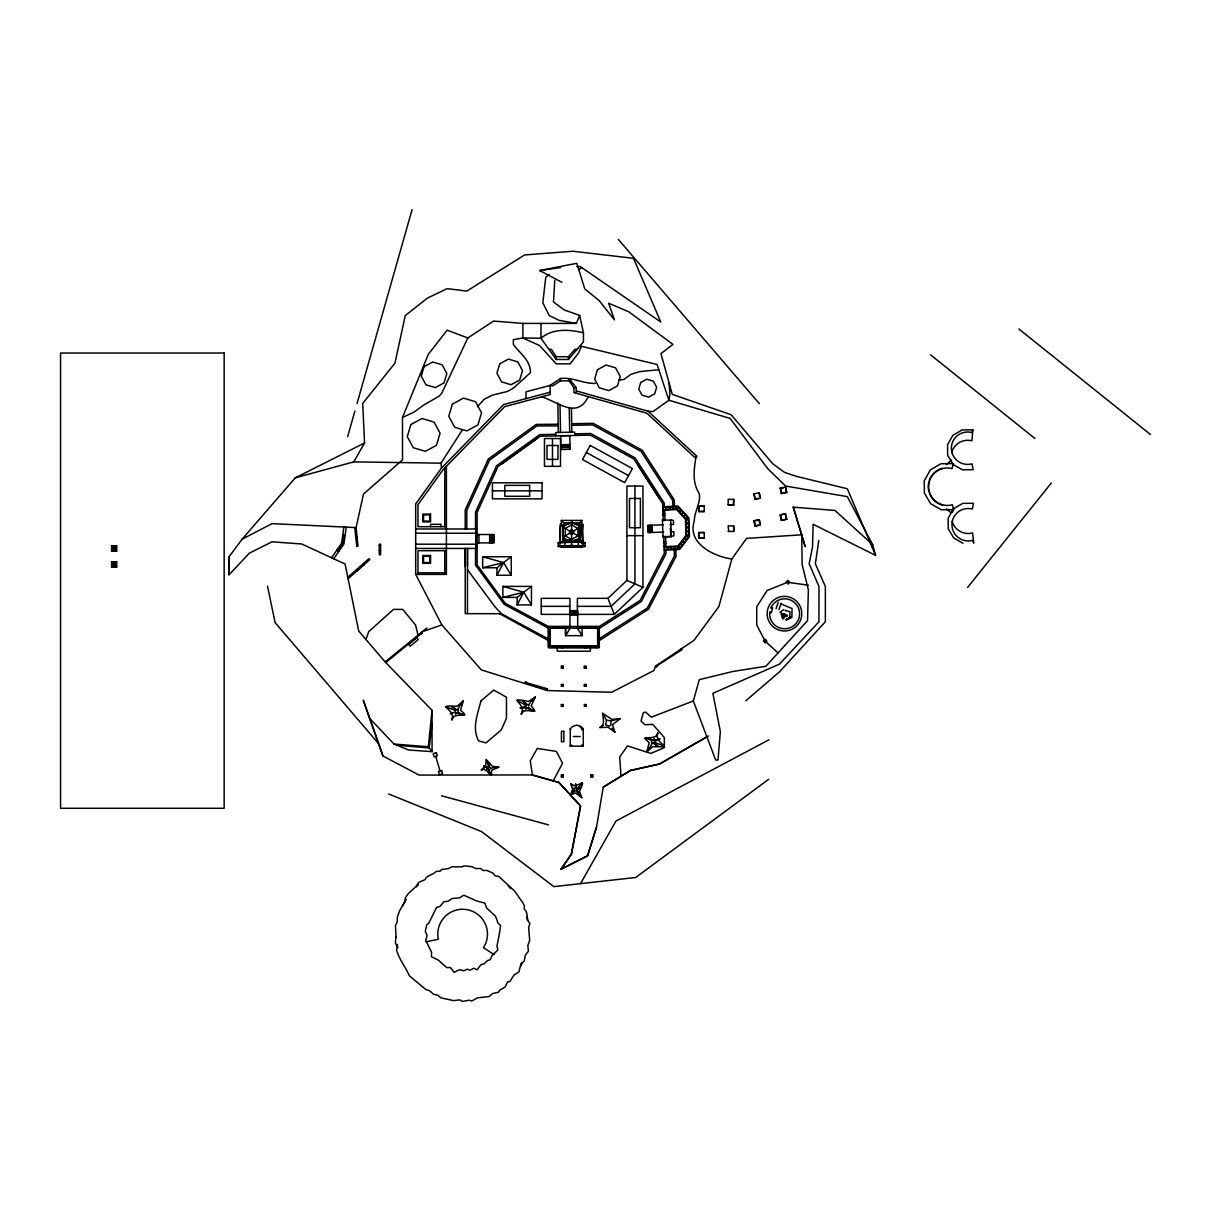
<?xml version="1.0" encoding="UTF-8"?>
<svg xmlns="http://www.w3.org/2000/svg" width="1211" height="1211" viewBox="0 0 1211 1211"><rect width="100%" height="100%" fill="white"/><g stroke="black" fill="none" stroke-linecap="round" stroke-linejoin="round"><path stroke-width="1.5" d="M576.739 266.526L580.266 266.571L660.752 321.975L633.504 258.321L572.879 251.237L524.62 254.961L466.78 291.079L447.131 288.627L427.241 298.209L405.246 315.617L394.968 363.118L362.725 403.414L364.541 442.984L295.302 477.83L242.109 539.183L228.864 557.045L228.864 575.043L249.39 553.124L272.081 541.801L301.736 543.996L345.12 564.038L358.713 631.067L385.128 661.887L432.055 710.342L432.055 751.653L408.652 750.003L393.984 744.054L369.537 718.229M467.476 613.629L467.476 548.447L467.476 566.415M490.364 768.364L494.678 767.32M476.059 549.522L476.09 544.45M575.755 784.107L576.285 788.664L575.755 784.107L575.27 788.391M528.435 707.3L527.557 708.223L532.295 710.766L528.435 707.3L527.935 708.268M535.323 697.142L531.175 705.998C541.695 717.412 524.711 705.256 521.245 714.187C527.33 703.152 504.472 696.719 528.465 701.487L535.383 697.021L531.584 701.093M486.247 759.539L485.611 765.534L481.327 769.924C487.246 766.563 492.226 781.837 491.53 770.332L498.765 767.244L492.317 766.23L486.292 759.6L488.835 767.35M652.139 739.86L651.806 740.905L647.431 738.089L652.532 739.845L651.806 740.905M457.667 713.022L458.015 711.992L462.36 714.838L457.289 713.037L458.015 711.992M489.214 769.651L488.215 769.727L489.668 773.738L489.214 769.651L488.411 769.954M972.872 429.844L971.737 432.509A16.303 16.212 -0.5 0 0 951.346 448.327A16.303 16.212 -0.5 0 0 971.994 463.828L973.19 469.686L962.442 469.777L953.102 464.509L947.668 455.306L947.577 444.619L952.875 435.339L962.124 429.92L972.872 429.844L971.888 440.804A16.606 16.515 -0.5 0 0 951.634 452.642M432.055 751.653L428.316 746.748L432.055 710.342M695.962 456.971C694.054 469.353 691.92 482.296 699.201 493.498C701.124 502.822 694.251 511.436 694.327 520.897C686.804 543.376 713.779 556.47 731.838 559.028L746.551 538.38L801.727 534.808L805.164 546.645L793.235 507.167L834.939 510.436L872.677 544.693L875.568 555.365L813.081 524.287L812.551 546.812L809.16 563.781L818.999 586.533L818.954 621.773L779.415 664.173L712.87 693.313L720.363 731.611L718.002 760.039L715.686 760.039L693.343 701.002L699.277 679.674L732.882 671.469L765.836 666.292L807.555 620.668L808.373 589.863L802.136 564.508L801.727 534.808L793.235 507.167M432.055 723.255L429.209 747.929L402.4 745.734M554.774 280.286L553.488 302.008L564.19 309.91L579.675 315.45L583.445 332.783L583.445 341.896L568.459 359.47L556.212 359.47L540.969 338.232L540.969 323.413M649.747 748.095L652.169 743.039M343.863 527.027L341.669 543.194L331.526 557.771M343.924 535.429L342.819 543.618L337.854 550.748M346.225 527.133L343.924 544.042L333.691 558.755M387.187 661.448L386.581 660.706L386.445 662.039M460.135 704.817L457.682 709.858M818.803 540.5L815.366 563.781L825.357 586.533L825.357 621.773L779.415 671.923L745.915 700.7M654.44 740.526L654.561 739.754M553.155 780.974L562.555 763.278L556.364 751.41L537.29 748.443L530.267 760.826L532.386 775.085L558.922 782.609L580.447 806.087L571.304 854.209L560.95 869.271L587.638 855.905L596.493 827.446L603.214 787.089L630.507 770.378L659.541 763.959L706.997 736.712M455.245 713.112L455.381 712.34M784.637 613.78L784.41 614.249M354.778 527.542L356.715 546.358L358.017 546.161L356.11 527.602L363.467 494.088L402.506 459.877L402.506 417.462L428.3 354.339L447.116 330.179L467.824 337.96L493.573 321.066L522.895 323.413L576.345 323.413L579.675 315.45M731.838 559.028L718.895 606.575L693.979 640.347L655.62 666.065L656.135 666.913L657.089 665.687L655.59 666.111L653.864 670.591L611.631 692.268L547.16 690.542L481.327 669.895L441.848 624.921L415.691 574.408L415.691 503.897L441.47 468.112L503.609 404.55L550.127 392.228M680.718 649.338L680.31 650.201L681.793 649.777L680.461 649.505L680.991 650.307M562.328 524.787L563.206 532.023L562.585 542.483M606.469 720.182L605.712 725.071L609.254 726.055L610.798 725.147L610.995 720.833L606.469 720.182C597.129 702.304 608.618 724.556 599.96 727.539L608.058 727.266L614.9 732.246L612.509 724.708L620.32 718.592L612.13 719.455L602.639 713.355M952.573 512.208L953.466 508.787L962.715 503.367L973.447 503.292L972.357 509.014A16.303 16.227 -0.5 0 0 951.952 524.847A16.303 16.227 -0.5 0 0 972.6 540.363L973.765 543.179L972.615 532.916A16.606 16.53 -0.5 0 1 952.179 521.381M347.648 436.641L354.914 411.029M357.048 403.52L412.088 209.594M531.614 700.518L528.48 705.165M546.282 689.483L547.478 688.847L547.19 689.77L546.555 688.575M525.286 682.837L525.574 681.929L526.83 682.807L525.286 682.837L526.83 682.807L525.574 681.929M526.195 683.125L526.482 682.202M596.357 827.37L587.517 855.799L560.95 869.271L571.471 854.285L580.644 805.981L559.043 782.412L532.431 774.919L419.127 775.085L382.827 755.936L363.345 700.669M656.619 736.621L657.8 732.943C655.802 742.313 637.107 733.033 649.308 742.615L646.583 752.152L652.699 746.642C677.161 747.505 653.546 744.81 657.8 732.943M571.41 746.158L571.743 745.128M451.96 719.879C456.305 708.072 432.751 705.165 457.183 706.24L463.329 700.791L460.528 710.297C472.638 719.985 454.034 710.539 451.96 719.879L453.171 716.216M489.426 763.112L489.486 767.184M776.084 608.664L778.219 602.276M778.991 609.633L781.11 603.245M581.795 729.764L581.976 728.719M582.885 729.885L583.278 728.719L580.826 726.464L576.769 725.071L572.697 726.464L570.26 728.719L570.26 746.158L583.278 746.158L583.278 728.719M570.26 746.158L570.638 745.113M365.949 639.514L368.795 631.597L393.514 609.39L402.718 609.39L415.57 625.027L418.007 635.185M654.061 742.964L658.042 746.279L653.531 743.493L654.258 742.449M455.593 710.418L456.32 709.389L451.824 706.573L455.775 709.918M654.001 743.115L658.042 746.279M455.82 709.813L451.824 706.573M570.82 794.825L572.621 789.042L570.714 783.805C578.025 790.556 587.471 773.269 579.479 791.525L581.84 797.671L575.513 792.902L570.82 794.825L573.045 791.903M467.824 337.96L441.697 393.333L439.033 396.224L423.517 405.17L414.147 412.043L402.506 417.462M521.245 714.187L522.985 710.736M580.629 524.136L580.463 542.195M496.964 575.27L503.534 562.585L511.254 556.757L511.254 575.27L496.964 575.27L496.964 567.762L503.534 562.585L511.254 575.27M517.173 604.91L523.742 592.224L531.462 586.396L531.462 604.91L517.173 604.91L517.173 597.401L523.742 592.224L531.462 604.91M571.592 793.008C573.772 787.71 577.147 790.95 571.592 793.008L574.801 790.511M580.553 883.636L615.96 821.028L769.015 739.77M953.466 508.787L948.168 518.096L948.243 528.783L953.693 537.987L963.033 543.27M295.302 477.83L353.779 461.875L364.541 442.984M490.485 768.818L490.379 767.819M582.067 628.146L580.387 626.481L580.387 628.146L582.067 626.481L582.067 635.654L565.582 635.654L570.26 628.146M441.47 468.112L441.016 463.162L462.254 430.026M755.028 499.371L760.447 498.205L759.282 492.786L753.863 493.952L755.028 499.371L758.404 498.19M759.282 492.786L759.585 496.343M755.028 526.195L760.447 525.029L759.282 519.61L753.863 520.76L755.028 526.195L758.404 525.014M759.282 519.61L759.585 523.167M781.322 493.543L786.741 492.377L781.322 493.543L780.156 488.124L785.576 486.958L786.741 492.377M785.576 486.958L786.211 492.029M781.322 520.367L786.741 519.201L781.322 520.367L780.156 514.932L785.576 513.782L786.741 519.201M780.156 514.932L785.576 513.782M653.304 739.966L654.212 738.574M455.593 714.293L456.517 712.916M111.548 551.096L116.71 545.934L116.71 551.096L111.548 551.096L111.548 545.934L116.71 545.934M646.583 752.152L649.686 747.535M460.18 705.392L463.329 700.791M386.96 661.63L421.307 633.595L420.883 632.853L421.746 633.383M111.548 567.036L116.71 561.859L116.71 567.036L111.548 567.036L111.548 561.859L116.71 561.859M582.249 782.866L576.754 789.057M656.135 666.913L657.089 665.687L655.59 666.111M588.168 396.602C577.511 419.929 557.166 401.401 541.635 396.814M681.263 648.975L680.31 650.201L681.793 649.777M967.574 587.441L1051.315 483.022M576.36 791.222L577.117 790.632L579.721 794.128L576.285 791.222L577.117 790.632M568.459 359.47L568.459 356.7L574.922 349.343L577.42 349.343M477.497 406.714L483.961 399.418L492.393 395.149L507.515 391.425L513.676 387.898L530.433 372.746C530.63 359.955 519.701 353.476 513.343 344.378L513.343 339.655L522.895 337.99L540.969 338.232C552.685 328.151 569.397 329.437 583.445 332.783M580.735 787.422C577.269 791.843 575.21 788.391 580.735 787.422L577.193 789.511M525.68 709.207L526.8 707.981M670.743 519.625L671.348 536.745L663.007 537.033L662.417 519.913L673.422 520.306L673.558 524.454L670.152 524.575M663.007 537.033L673.952 535.883L673.816 531.735L670.41 531.856M789.33 582.521L788.316 583.566L786.514 581.825L787.513 580.78L789.33 582.521L808.464 585.201M581.885 525.831L581.885 520.427L578.086 524.227L574.392 524.227M562.585 542.604L565.113 540.061L570.684 540.061M563.251 645.872L561.435 647.688L561.435 645.872L563.251 645.872L563.251 647.688L561.435 645.872M698.686 511.511L704.242 511.511L698.686 511.511L698.686 505.971L704.242 505.971L704.242 511.511M704.242 505.971L698.686 505.971M561.404 668.033L563.206 666.217L561.404 666.217L561.404 668.033L563.206 668.033L563.206 666.217M586.2 645.872L584.383 647.688L584.383 645.872L586.2 645.872L586.2 647.688L584.383 645.872M728.159 504.881L733.715 504.881L728.159 504.881L728.159 499.341L733.715 499.341L733.715 504.881M733.715 499.341L733.26 504.427M698.686 538.093L704.242 538.093L698.686 538.093L698.686 532.552L704.242 532.552L704.242 538.093M704.242 532.552L698.686 532.552M561.404 686.304L563.206 684.487L561.404 684.487L561.404 686.304L563.206 686.304L563.206 684.487M584.353 668.154L586.169 666.338L584.353 666.338L584.353 668.154L586.169 668.154L586.169 666.338M728.159 531.462L733.715 531.462L733.715 525.922L728.159 525.922L728.613 531.008M733.715 525.922L733.715 531.462M561.389 706.376L563.206 704.56L561.389 704.56L561.389 706.376L563.206 706.376L563.206 704.56M584.398 686.304L586.215 684.487L586.215 686.304L584.398 686.304L584.398 684.487L586.215 684.487M584.459 706.376L586.26 704.56L584.459 704.56L584.459 706.376L586.26 706.376L586.26 704.56M561.389 776.856L563.206 775.04L561.389 775.04L561.389 776.856L563.206 776.856L563.206 775.04M590.953 776.856L592.769 775.04L592.769 776.856L590.953 776.856L590.953 775.04L592.769 775.04M607.937 598.325L626.92 580.402L626.92 486.05L642.965 486.05L642.965 587.335L614.31 614.371L577.39 614.371L577.39 598.325L607.937 598.325L614.31 614.371M347.799 577.284L368.931 558.665L369.824 559.618L348.102 578.722M357.018 570.653L363.618 564.508M549.022 274.488L545.737 277.395L542.816 302.765L549.219 315.541L559.088 320.34L576.345 323.413M946.306 464.736L951.695 459.983M385.128 661.887L426.938 627.949M421.489 633.595L421.625 632.248L420.777 633.55L422.23 632.99M659.692 738.967L654.591 741.616L654.47 740.315L659.692 738.967L654.47 740.315M450.129 713.854L455.23 711.932M779.899 612.418L783.578 609.617M599.96 727.539L603.078 725.253M768.652 779.324L635.699 877.491L553.866 886.619L481.478 831.563L388.686 793.992M501.838 463.858L537.79 437.943M656.65 665.974L681.278 650.11M595.252 383.403C583.49 383.872 572.409 376.909 560.481 378.528L550.127 385.416L525.983 391.819L525.983 398.631M576.285 390.896L648.006 411.195L696.946 456.335L694.978 457.607L646.871 413.223L573.938 392.576L573.938 387.762L569.109 380.875L560.481 380.875L552.716 385.931L550.127 385.416L550.127 394.574L504.79 406.578L443.211 469.565L417.962 504.624L417.962 526.694L446.405 526.694M662.417 519.913L663.219 520.654L662.614 503.488L633.928 459.045L590.287 435.112L540.197 436.232L497.888 466.75L477.119 512.48L477.119 564.916L505.214 603.26L548.341 626.481L599.309 626.481L640.135 600.429L664.339 553.412L663.749 536.246M599.309 628.388L641.346 601.564L665.959 553.836L665.838 550.051M599.309 638.681L647.355 608.058L674.406 556.046L674.224 549.688M599.309 640.574L648.566 609.178L676.026 556.439L675.814 549.627M603.35 787.15L630.431 770.559L659.601 764.05L708.647 735.925M562.676 526.982L571.607 521.82L580.538 526.982L580.538 537.306L571.607 542.467L562.676 537.306L562.676 526.982L580.538 537.306M562.676 537.306L580.538 526.982M487.14 768.516L488.275 767.562L484.097 765.746L487.533 768.289L484.097 765.746M520.336 707.935L525.786 706.134L525.71 707.451L520.336 707.935L525.71 707.451M786.272 619.532L791.161 616.974M242.109 539.183L272.081 523.636L356.11 527.602M786.06 619.532L790.586 617.201M578.601 269.432L581.916 267.919M786.741 582.627L767.123 590.499L756.724 606.756L756.724 625.012L764.504 639.953M481.327 769.924L484.173 768.803M693.343 701.002L651.276 717.184L645.66 712.113L643.329 712.658L641.013 721.06L645.039 724.723L652.774 724.39L664.324 737.544L664.324 747.671L650.776 753.409L627.51 745.885L619.699 756.981L621.016 776.327M620.32 718.592L610.995 720.833M422.306 631.703L441.848 624.921M558.18 542.604L583.233 542.15L585.034 542.604L585.034 546.479L571.607 547.387L558.18 546.479L558.18 542.604L559.982 543.058M558.18 546.479L571.607 545.571L585.034 546.479M583.233 543.058L585.034 542.604M482.674 567.762L503.534 562.585L482.674 556.757L482.674 567.762L496.964 567.762M502.883 597.401L523.742 592.224L502.883 586.396L502.883 597.401L517.173 597.401M780.156 488.124L783.714 487.821M753.863 520.76L757.42 520.473M426.03 941.84L438.321 939.236A24.841 24.841 0 0 1 467.204 909.688A24.841 24.841 0 0 1 483.446 947.683L493.982 954.556M785.969 610.707L790.011 611.706L789.814 616.853M561.843 282.284L539.697 270.583L576.799 263.287L584.762 288.914L599.142 300.585L614.461 319.931L608.603 303.204L628.797 311.817L672.968 344.408L660.949 353.612L672.256 394.377L731.096 414.722L772.86 463.858L784.698 472.457L796.868 476.468L847.337 488.76L875.568 555.365M560.632 267.525L539.697 270.583M356.155 536.973L357.457 536.776M618.564 380.163L623.953 379.421L630.931 374.335L639.756 371.626L658.814 369.718M486.58 769.318L487.897 769.197M563.054 542.119L561.919 542.225A11.187 0.757 0 0 0 560.799 542.8M494.36 767.638L498.765 767.244M662.856 510.209L676.616 509.589L685.426 519.292L685.986 535.444L677.903 546.055L664.112 546.676M670.561 546.948L668.048 547.054L668.154 549.416L674.118 549.143L674.012 546.797L671.5 546.903L671.605 549.249M573.59 545.677L569.609 545.677M569.609 546.176L573.59 546.176M569.609 545.525L571.607 546.403L573.59 545.525M662.735 506.713L678.084 506.062L688.847 517.899L689.498 536.564L679.674 549.446L664.233 550.112M662.871 510.785L664.657 510.724L665.006 520.594M662.962 513.479L664.748 513.419M663.022 515.159L664.809 515.099M663.356 524.802L647.658 525.347L647.915 532.628L663.613 532.083M663.946 541.771L665.732 541.711M664.006 543.451L665.793 543.391M664.097 546.116L665.883 546.055L665.535 536.17M396.269 744.977L401.371 745.537M573.938 387.762L576.285 387.702L576.285 393.227M571.743 425.333L592.784 424.91L641.058 451.385L672.665 500.355L672.938 506.289M555.713 434.28L539.667 434.643L496.601 465.705L475.529 512.132L475.529 528.965M574.71 433.856L590.696 433.493L635.048 457.834L664.203 502.989L664.339 506.652M560.814 444.755L569.987 444.543M560.844 446.163L570.018 445.951M560.875 447.676L570.063 447.464M571.713 423.729L593.178 423.305L642.178 450.174L674.239 499.84L674.527 506.213M547.478 688.847L545.919 688.877L547.19 689.77M548.931 349.343L551.353 349.343L556.212 356.7L556.212 359.47M556.212 356.7L568.459 356.7M558.21 424.259L536.246 424.41L488.351 458.954L465.221 509.907L465.221 528.965M558.241 425.848L536.776 426.015L489.638 459.998L466.825 510.255L466.825 528.965M492.423 490.833L542.044 490.833M561.329 525.831L561.329 520.427L581.885 520.427M568.822 524.227L565.113 524.227L561.329 520.427M415.691 528.965L477.119 528.965M415.691 533.218L476.12 533.218M476.12 534.52L494.194 534.52L494.194 542.876L476.12 542.876M626.92 535.656L642.965 535.656M574.392 540.061L578.086 540.061L580.629 542.604M415.691 544.193L476.12 544.193M379.27 545.661L380.572 545.661M415.691 548.447L477.119 548.447M379.27 550.611L380.572 550.611M446.405 550.702L417.962 550.702L417.962 574.408M482.674 556.757L511.254 556.757M417.962 572.803L446.405 572.803M415.691 574.408L446.405 574.408L446.405 466.296M786.03 582.173L789.814 582.173M502.883 586.396L531.462 586.396M541.241 606.348L569.942 606.348M577.39 606.348L611.116 606.348L634.942 583.869L634.942 486.05M569.942 610.601L577.692 610.601L577.692 626.481M569.942 612.13L577.692 612.13M569.942 613.659L577.692 613.659M569.942 614.371L541.241 614.371L541.241 598.325L569.942 598.325L569.942 626.481M569.942 615.173L577.692 615.173M548.341 627.737L550.006 627.737M597.629 627.737L599.309 627.737M550.006 628.146L597.629 628.146M548.341 628.978L550.006 628.978M597.629 628.978L599.309 628.978M548.341 630.22L550.006 630.22M597.629 630.22L599.309 630.22M548.341 631.476L550.006 631.476M597.629 631.476L599.309 631.476M548.341 632.717L550.006 632.717M597.629 632.717L599.309 632.717M548.341 633.974L550.006 633.974M597.629 633.974L599.309 633.974M566.597 635.033L565.522 635.033L565.522 628.146L567.248 626.481L567.248 628.146L565.582 626.481L565.582 635.654M548.341 635.215L550.006 635.215M597.629 635.215L599.309 635.215M548.341 636.456L550.006 636.456M597.629 636.456L599.309 636.456M548.341 637.713L550.006 637.713M597.629 637.713L599.309 637.713M550.006 638.954L548.341 638.954L501.46 613.72L494.951 606.756L467.476 569.73M597.629 638.954L599.309 638.954M548.341 640.21L550.006 640.21M597.629 640.21L599.309 640.21M763.248 641.103L767.032 641.103M548.341 641.452L550.006 641.452M597.629 641.452L599.309 641.452M548.341 642.693L550.006 642.693M597.629 642.693L599.309 642.693M548.341 643.949L550.006 643.949M597.629 643.949L599.309 643.949M548.341 645.191L550.006 645.191M597.629 645.191L599.309 645.191M550.006 646.023L597.629 646.023M548.341 646.432L550.006 646.432M597.629 646.432L599.309 646.432M573.363 736.515L580.175 736.515M353.779 461.875L441.016 463.162M546.842 688.65L526.331 682.671M501.46 613.72L465.221 613.629L465.221 548.447L465.221 566.763M786.211 620.093L791.918 617.322L792.039 608.558L780.913 603.85M769.787 612.766L771.286 612.872L772.663 607.816L771.316 607.15M393.984 744.054L428.316 746.748M648.006 411.195L652.88 411.604L668.926 400.251L669.925 393.999L669.123 383.342M580.145 542.119L581.295 542.225A11.187 0.757 0 0 1 582.415 542.8M342.743 535.277L345.074 535.58M771.407 611.994L769.924 611.797L769.651 613.735A14.971 14.971 0 0 0 789.708 627.873A14.971 14.971 0 0 0 796.142 604.198A14.971 14.971 0 0 0 771.695 606.242L770.938 608.058L772.315 608.633M441.546 795.763L548.553 824.903M664.052 746.006L654.364 742.343M644.948 737.999L649.384 739.3M445.83 706.785L455.472 710.524M460.422 713.612L464.842 714.944M781.307 613.22L787.498 615.294M780.883 614.492L787.074 616.55M781.64 615.96L784.849 617.035M781.852 617.247L784.183 618.019M782.457 618.67L783.305 618.957M647.431 738.089L651.806 740.178M626.92 580.402L642.965 587.335M462.36 714.838L458.015 712.719M517.158 700.306L526.149 705.453L526.618 704.757L523.137 700.987L526.27 705.377L527.148 704.454L523.137 700.987M530.569 709.268L534.732 711.251M548.341 640.574L499.628 613.674M548.341 628.115L504.26 604.38L475.529 565.174L475.529 548.447M586.366 452.49L628.524 475.62M651.639 742.873L652.668 743.478M457.168 709.404L458.227 710.115M532.295 710.766L528.314 708.011M753.863 493.952L755.043 497.327M336.885 550.066L338.808 551.399M116.71 551.096L111.548 545.934M116.71 567.036L111.548 561.859M570.714 783.805L573.136 785.727M1018.905 328.998L1150.45 434.477M930.563 354.808L1034.996 438.549M527.981 704.605L528.919 705.468M766.018 641.997L778.31 653.092M946.654 508.923L950.756 512.662M671.348 536.745L670.273 528.208M579.721 794.128L576.633 790.889M580.175 726.933L581.477 728.22M584.353 666.338L586.169 668.154M584.398 684.487L586.215 686.304M561.404 666.217L563.206 668.033M584.459 704.56L586.26 706.376M561.404 684.487L563.206 686.304M561.389 704.56L563.206 706.376M590.953 775.04L592.769 776.856M561.389 775.04L563.206 776.856M363.164 564.038L364.057 564.992M618.291 239.354L759.327 403.641M377.847 742.827L275.094 622.59L267.51 586.169M356.609 570.154L357.427 571.153M576.285 387.702L569.109 378.528L569.109 380.875M783.123 614.643L781.7 613.402L782.836 615.521M573.893 788.089L574.665 789.163M612.055 728.265L614.9 732.246M579.282 794.022L581.84 797.671M656.392 665.581L656.922 666.368M637.758 464.918L659.238 498.19M577.39 628.146L582.067 635.654M872.677 544.693L847.337 496.646L785.651 486.05L767.774 468.718L730.172 418.431L668.926 400.251L657.073 364.481L581.492 346.301L578.495 353.037L570.124 363.86L556.212 363.86L539.652 345.574L522.895 337.99L522.895 323.413M489.441 771.937L490.864 775.312M363.361 700.109L382.994 755.831M582.93 745.128L583.278 746.158M570.26 728.719L570.638 729.885M581.795 745.128L582.128 746.158M435.718 756.375L440.032 770.953M489.668 773.738L488.775 770.014M780.686 488.472L781.655 493.013M785.228 514.312L786.211 518.853M781.019 516.794L781.655 519.822M754.392 521.108L755.043 524.136M356.806 536.882L357.366 546.267M670.531 546.388L670.667 549.294M652.184 525.196L652.441 532.477M650.685 525.241L650.943 532.522M649.157 525.302L649.414 532.583M574.756 435.46L574.68 432.1L555.667 432.524L555.743 435.884M571.864 432.16L571.425 408.501M569.261 408.289L569.715 432.206M559.997 404.353L560.526 432.418M557.802 402.945L558.377 432.463M476.059 527.875L476.09 532.946M787.922 580.281L787.922 584.065M765.14 639.211L765.14 642.996M699.141 506.425L699.141 511.057M699.141 533.007L699.141 537.654M599.309 626.481L599.309 647.688L548.341 647.688L548.341 626.481M597.629 626.481L597.629 647.688M596.751 626.481L596.751 628.146M596.751 646.023L596.751 647.688M595.479 626.481L595.479 628.146M595.479 646.023L595.479 647.688M594.207 626.481L594.207 628.146M594.207 646.023L594.207 647.688M592.936 626.481L592.936 628.146M592.936 646.023L592.936 647.688M591.664 626.481L591.664 628.146M591.664 646.023L591.664 647.688M590.378 626.481L590.378 628.146M590.378 646.023L590.378 651.215L557.257 651.215L557.257 646.023M589.106 626.481L589.106 628.146M589.106 646.023L589.106 647.688M587.835 626.481L587.835 628.146M587.835 646.023L587.835 647.688M586.563 626.481L586.563 628.146M586.563 646.023L586.563 647.688M585.291 646.023L585.291 647.688M584.02 646.023L584.02 647.688M583.233 542.15L583.233 546.025M582.733 646.023L582.733 647.688M581.885 540.257L581.885 543.86M581.462 646.023L581.462 647.688M580.19 646.023L580.19 647.688M578.919 646.023L578.919 647.688M578.313 541.817L578.313 545.692M577.647 646.023L577.647 647.688M576.375 646.023L576.375 647.688M575.089 646.023L575.089 647.688M573.817 646.023L573.817 647.688M572.546 646.023L572.546 647.688M571.607 521.82L571.607 546.403M571.274 646.023L571.274 647.688M570.003 646.023L570.003 647.688M568.731 646.023L568.731 647.688M567.444 646.023L567.444 647.688M566.173 646.023L566.173 647.688M564.886 541.817L564.886 545.692M564.901 646.023L564.901 647.688M563.72 526.558L563.72 522.834L579.494 522.834L579.494 541.453L563.72 541.453L563.72 537.729M563.63 646.023L563.63 647.688M562.358 646.023L562.358 647.688M561.087 626.481L561.087 628.146M561.087 646.023L561.087 647.688M560.481 378.528L560.481 380.875M559.982 542.15L559.982 546.025M559.8 626.481L559.8 628.146M559.8 646.023L559.8 647.688M558.528 626.481L558.528 628.146M558.528 646.023L558.528 647.688M557.257 626.481L557.257 628.146M555.985 626.481L555.985 628.146M555.985 646.023L555.985 647.688M554.714 626.481L554.714 628.146M554.714 646.023L554.714 647.688M553.442 626.481L553.442 628.146M553.442 646.023L553.442 647.688M552.488 438.533L552.488 466.341M552.155 626.481L552.155 628.146M552.155 646.023L552.155 647.688M550.884 626.481L550.884 628.146M550.884 646.023L550.884 647.688M550.006 626.481L550.006 647.688M492.68 534.52L492.68 542.876M491.151 534.52L491.151 542.876M489.653 534.52L489.653 542.876M478.95 534.52L478.95 542.876M476.12 528.965L476.12 548.447M475.953 531.735L475.953 545.661M444.8 467.93L444.8 526.694M444.8 550.702L444.8 572.803M440.955 526.694L440.955 524.302L430.556 524.302L430.556 526.694M228.864 557.045L228.864 561.783M228.864 562.979L228.864 569.791M228.864 571.017L228.864 573.605M582.415 545.798A11.187 0.757 0 0 1 581.295 545.979L579.524 546.146A11.187 0.757 0 0 1 563.69 546.146L561.919 545.979A11.187 0.757 0 0 1 560.799 545.798M942.552 505.169A19.088 19.088 0 0 1 929.442 493.331M928.943 491.787A19.088 19.088 0 0 1 928.867 481.902M929.337 480.343A19.088 19.088 0 0 1 942.264 468.294M522.395 962.745A66.257 66.257 0 0 1 520.806 965.848M397.813 947.789A66.257 66.257 0 0 1 397.193 944.383M402.885 905.495A66.257 66.257 0 0 1 406.215 899.395M415.888 887.179A66.257 66.257 0 0 1 418.385 884.802M508.332 886.149A66.257 66.257 0 0 1 510.785 888.602M526.664 917.09A66.257 66.257 0 0 1 527.466 920.451M582.188 531.024L582.779 542.498L582.779 524.242L582.188 531.024M499.416 933.742L496.964 945.988L497.782 950.09L491.893 955.767L490.304 959.717L487.367 960.626L483.87 964.001L481.024 964.531L477.043 969.844L473.834 968.164L470.11 970.178L467.143 969.194L463.798 970.798L459.529 969.663L454.049 972.342L450.401 967.498L446.768 967.65L438.291 960.066L431.434 956.735L431.585 952.194L425.757 940.402L427.089 935.603L425.273 931.198L426.832 924.583L428.664 923.448L436.52 907.508L439.79 906.585L444.089 901.59L447.767 901.393L452.021 898.517L459.514 897.881L463.737 895.156L476.362 900.848L484.9 903.118L486.55 907.962L495.541 916.227L497.963 923.054L500.567 925.492L499.416 933.742M559.845 529.843L560.345 542.498L560.496 524.121L559.845 529.843M396.058 937.178L395.376 942.733L397.193 946.851L396.542 950.151C399.297 959.551 405.579 967.074 409.409 975.824L425.803 989.508L429.345 990.659L433.81 994.398L437.671 995.094L440.925 997.849L453.595 1000.604L459.756 999.877L462.451 1001.406L469.262 1000.195L471.775 1000.997L477.558 997.834L489.123 996.532L492.62 993.58L498.569 992.187L499.719 990.189L505.154 987.01L507.621 981.773L509.695 981.758L514.009 975.052L518.929 971.903L521.002 963.547L524.151 961.201L525.423 955.025L528.405 951.256L527.86 945.473L529.676 940.22L528.632 927.459L529.934 923.418C525.453 919.331 528.995 912.64 524.106 908.901L524.454 905.904L522.819 902.77L514.433 890.827L498.796 876.492L495.132 875.886L492.892 873.116L486.943 870.437L482.992 870.482L480.752 868.469L475.635 868.559L472.184 866.743L464.146 865.82L462.102 866.849L451.96 866.804L448.312 868.559L441.561 869.574L440.304 871.087L436.051 871.496C432.963 875.25 426.877 874.751 424.97 879.67L418.567 882.456C415.797 888.798 408.198 891.508 405.307 898.184L404.943 901.665L399.554 910.884L397.359 917.227L397.253 921.859L395.467 925.401L396.058 937.178M480.903 701.018C477.724 714.187 471.73 727.493 478.542 740.86L485.989 742.903L501.248 729.915L506.455 718.335L506.455 697.203L493.664 690.028L480.903 701.018M953.345 463.616L952.058 468.551A18.74 18.74 0 0 0 928.61 486.837A18.74 18.74 0 0 0 952.346 504.76L953.708 509.68L941.356 509.77L930.623 503.685L924.371 493.044L924.265 480.706L930.351 469.959L940.992 463.707L953.345 463.616M424.062 366.691L421.261 376.137L425.939 384.795L435.37 387.596L444.028 382.918L446.844 373.472L442.166 364.814L432.721 362.013L424.062 366.691M410.892 424.516L407.29 436.611L413.299 447.722L425.394 451.325L436.49 445.315L440.093 433.22L434.083 422.109L421.988 418.506L410.892 424.516M452.354 404.126L448.751 416.221L454.746 427.316L466.84 430.919L477.951 424.91L481.554 412.815L475.545 401.719L463.45 398.116L452.354 404.126M499.749 363.8L496.934 373.23L501.626 381.889L511.057 384.704L519.716 380.012L522.531 370.581L517.839 361.922L508.408 359.107L499.749 363.8M597.462 369.718L594.662 379.149L599.339 387.808L608.77 390.608L617.428 385.931L620.244 376.5L615.566 367.841L606.121 365.026L597.462 369.718M640.71 382.494L638.742 389.094L642.012 395.149L648.627 397.117L654.682 393.847L656.65 387.232L653.365 381.177L646.765 379.21L640.71 382.494M590.226 445.451L582.506 459.529L624.664 482.644L632.384 468.581L590.226 445.451M785.228 610.359L786.075 610.526L785.303 610.511M680.128 544.042L678.569 546.085L680.446 547.523L682.005 545.48L680.128 544.042M682.156 541.393L680.597 543.436L682.474 544.859L684.033 542.816L682.156 541.393M684.185 538.744L682.626 540.787L684.487 542.21L686.047 540.167L684.185 538.744M686.198 536.095L684.639 538.138L686.516 539.561L688.075 537.517L686.198 536.095M679.976 548.129L678.417 548.946L678.311 546.857L679.976 548.129M688.938 536.382L687.076 535.792L688.938 536.382M764.731 639.726L763.732 640.755L765.534 642.496L766.139 640.059L764.731 639.726M563.857 626.481L562.192 628.146L562.192 626.481L563.857 628.146L563.857 626.481M585.458 626.481L583.793 628.146L583.793 626.481L585.458 628.146L585.458 626.481M680.733 509.801L678.993 511.39L677.267 509.483L679.008 507.893L680.733 509.801M682.943 512.223L681.203 513.812L679.462 511.905L681.203 510.315L682.943 512.223M685.138 514.645L683.398 516.234L681.672 514.327L683.413 512.753L685.138 514.645M687.288 517.006L685.547 518.596L683.821 516.688L685.562 515.114L687.288 517.006M678.387 507.227L677.116 508.378L677.04 506.667L678.387 507.227M687.863 517.642L686.486 518.853L688.332 518.792L687.863 517.642M416.645 637.758L408.607 644.358L410.135 646.205L418.158 639.605L416.645 637.758M571.607 524.802L565.249 528.48L565.249 535.807L571.607 539.485L577.95 535.807L577.95 528.48L571.607 524.802M571.607 529.797L569.564 530.963L569.564 533.324L571.607 534.49L573.636 533.324L573.636 530.963L571.607 529.797M436.369 752.712L433.175 753.651L434.113 756.86L437.322 755.906L436.369 752.712M441.637 770.484L438.443 771.422L439.381 774.631L442.575 773.678L441.637 770.484M563.69 545.934L561.919 546.1A11.187 0.757 0 0 0 561.919 546.857L563.69 547.009A11.187 0.757 0 0 0 579.524 547.009L581.295 546.857A11.187 0.757 0 0 0 581.295 546.1L579.524 545.934A11.187 0.757 0 0 0 563.69 545.934M665.687 507.167L663.174 507.288L663.28 509.634L665.793 509.528L665.687 507.167M669.138 507.015L666.625 507.121L666.731 509.483L669.244 509.362L669.138 507.015M672.574 506.864L670.077 506.97L670.183 509.316L672.68 509.21L672.574 506.864M675.935 506.713L673.437 506.819L673.543 509.165L676.041 509.059L675.935 506.713M667.11 547.1L664.597 547.221L664.703 549.567L667.216 549.446L667.11 547.1M677.373 546.63L674.86 546.751L674.966 549.098L677.479 548.992L677.373 546.63M688.363 519.776L686.001 519.852L686.107 522.758L688.453 522.683L688.363 519.776M688.499 523.788L686.153 523.879L686.243 526.8L688.605 526.709L688.499 523.788M688.635 527.829L686.289 527.905L686.395 530.827L688.741 530.751L688.635 527.829M688.771 531.871L686.425 531.947L686.531 534.868L688.877 534.793L688.771 531.871M570.093 449.326L560.92 449.538L560.602 435.672L569.791 435.672L570.093 449.326M116.135 546.343L111.806 546.343L111.821 550.702L116.15 550.687L116.15 546.343M116.165 562.267L111.851 562.282L111.851 566.627L116.18 566.627L116.165 562.267M224.156 353.037L60.55 353.037L60.55 808.282L224.156 808.282L224.156 353.037M560.511 438.533L544.466 438.533L544.466 466.341L560.511 466.341L560.511 438.533M557.953 445.481L547.024 445.481L547.024 459.393L557.953 459.393L557.953 445.481M542.044 482.811L492.423 482.811L492.423 498.856L542.044 498.856L542.044 482.811M529.631 485.369L504.836 485.369L504.836 496.298L529.631 496.298L529.631 485.369M640.407 498.463L629.478 498.463L629.478 527.708L640.407 527.708L640.407 498.463M430.556 514.1L422.76 514.1L422.76 521.896L430.556 521.896L430.556 514.1M429.769 514.887L423.547 514.887L423.547 521.108L429.769 521.108L429.769 514.887M380.572 544.329L379.27 544.329L379.27 554.744L380.572 554.744L380.572 544.329M430.556 555.501L422.76 555.501L422.76 563.312L430.556 563.312L430.556 555.501M429.769 556.288L423.547 556.288L423.547 562.525L429.769 562.525L429.769 556.288M563.842 731.323L561.435 731.323L561.435 741.722L563.842 741.722L563.842 731.323M773.768 627.298A17.317 17.317 0 0 0 801.606 616.111A17.317 17.317 0 0 0 777.992 597.613A17.317 17.317 0 0 0 773.768 627.298"/></g></svg>
